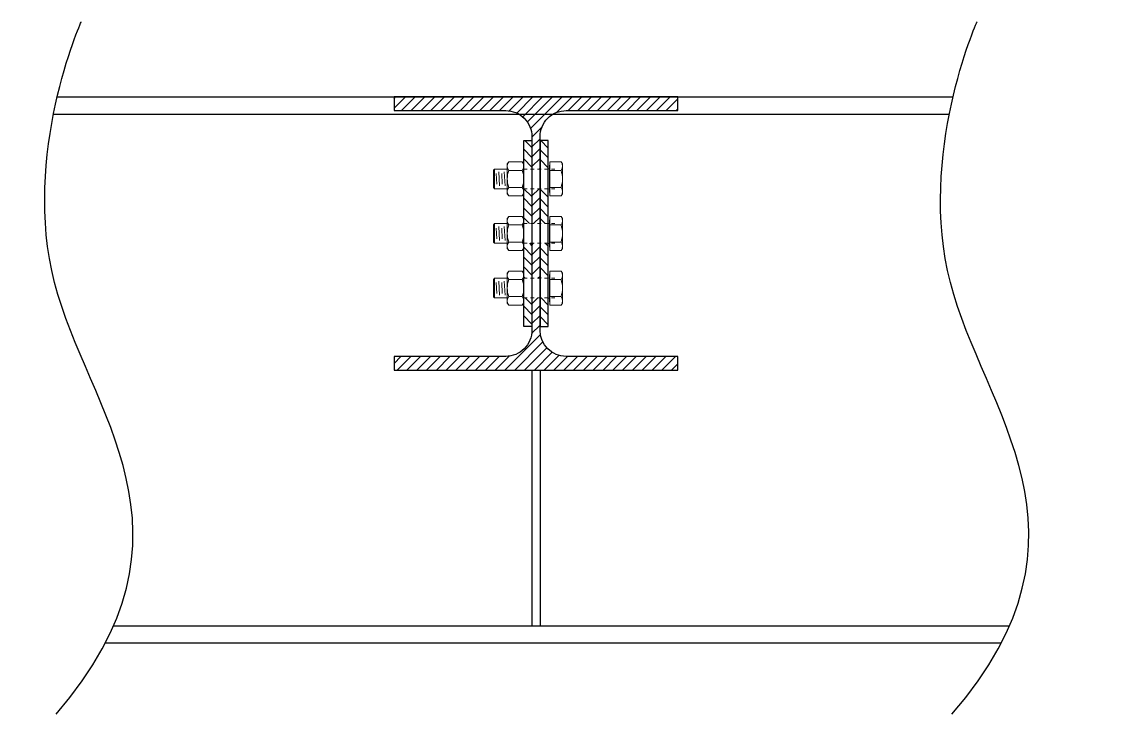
# Model space of a CAD drawing. Header units: millimetres. Extents: x -6949 to 305728, y -55091 to 76684.
# Drawn here: x 55445 to 56441, y -46525 to -45891 of the extents above; entities that cross this region are included whole.
import ezdxf

# ---------------------------------------------------------------- set-up
doc = ezdxf.new("R2010")
doc.units = ezdxf.units.MM
doc.linetypes.add('Tratto', pattern=[6.35, 3.175, -3.175])
doc.layers.add('bulloni', color=5, linetype='Continuous', lineweight=18)
doc.layers.add('SEZIONI acciaio - Steel sections', color=220, linetype='Continuous', lineweight=25)
pattern_1 = [(135, (43152.80530462034, 874.7247263981153), (-4.490128060534577, -4.490128060534577), [])]

# ---------------------------------------------------------------- blocks, each defined once
blk = doc.blocks.new('*U227')
h = blk.add_hatch()
h.set_pattern_fill('ANSI31', color=256, scale=2)
h.set_pattern_definition([(45, (-12757.27442867694, 46959.86855975778), (-4.490128060534577, 4.490128060534577), [])])
h.paths.add_polyline_path([(27.75000000023283, 112.5000000004657), (130, 112.5000000004657), (130, 125), (-130, 125), (-130, 112.5000000004657), (-27.75000000023283, 112.5000000004657, -0.414213562373095), (-3.75, 88.50000000023283), (-3.75, 58.99999999610736), (3.75, 58.99999999610736), (3.75, 88.50000000023283, -0.414213562373095)])
h.paths.add_polyline_path([(-3.75, 8.999937527129077), (3.75, 8.999937527129077), (3.75, 40.99999999610736), (-3.75, 40.99999999610736)])
h.paths.add_polyline_path([(3.75, -9.000062472870923), (-3.75, -9.000062472870923), (-3.75, -41.00012494184921), (3.75, -41.00012494184921)])
h.paths.add_polyline_path([(3.75, -59.00012494184921), (-3.75, -59.00012494184921), (-3.75, -88.49999999976717, -0.414213562373095), (-27.75000000023283, -112.5), (-130, -112.5), (-130, -125), (130, -125), (130, -112.5), (27.75000000023283, -112.5, -0.4142135623730952), (3.75, -88.49999999976717)])
at = {"layer": 'SEZIONI acciaio - Steel sections'}
blk.add_lwpolyline([(130, 125), (-130, 125), (-130, 112.5000000004657), (-27.75, 112.5000000004657, -0.4142135623730943), (-3.75, 88.5), (-3.75, -88.49999999953434, -0.414213562373095), (-27.75, -112.5), (-130, -112.5), (-130, -125), (130, -125), (130, -112.5), (27.75, -112.5, -0.414213562373095), (3.75, -88.49999999953434), (3.75, 88.5, -0.414213562373095), (27.75, 112.5000000004657), (130, 112.5000000004657)], format="xyb", close=True, dxfattribs=at)
blk = doc.blocks.new('*U228')
at = {"color": 0, "linetype": 'ByBlock', "lineweight": -2, "transparency": 16777216}
blk.add_blockref('*U227', (0, 0), dxfattribs=at)

msp = doc.modelspace()

# ---------------------------------------------------------------- hatches: boundary and pattern name
h = msp.add_hatch()
h.set_pattern_fill('ANSI31', color=256, scale=2, angle=90)
h.set_pattern_definition([(135, (43165.30530462034, 874.7247263981153), (-4.490128060534577, -4.490128060534577), [])])
h.paths.add_polyline_path([(55912.57973329729, -46000.14383336385), (55905.07973329729, -46000.14383336385), (55905.07973329729, -46026.14383336356), (55912.57973329729, -46026.14383336356)])
h.paths.add_polyline_path([(55912.57973329729, -46044.14383336356), (55905.07973329729, -46044.14383336356), (55905.07973329729, -46048.84383336356), (55905.07973329729, -46076.14389583253), (55912.57973329729, -46076.14389583253)])
h.paths.add_polyline_path([(55912.57973329729, -46094.14389583253), (55905.07973329729, -46094.14389583253), (55905.07973329729, -46098.84389583253), (55905.07973329729, -46126.14395830152), (55912.57973329729, -46126.14395830152)])
h.paths.add_polyline_path([(55912.57973329729, -46144.14395830152), (55905.07973329729, -46144.14395830152), (55905.07973329729, -46148.84395830151), (55905.07973329729, -46170.14383336387), (55912.57973329729, -46170.14383336387)])
h = msp.add_hatch()
h.set_pattern_fill('ANSI31', color=256, scale=2, angle=90)
h.set_pattern_definition(pattern_1)
h.paths.add_polyline_path([(55927.57973329729, -46000.14383336385), (55920.07973329729, -46000.14383336385), (55920.07973329729, -46026.14383336356), (55927.57973329729, -46026.14383336356)])
h.paths.add_polyline_path([(55927.57973329729, -46044.14383336356), (55920.07973329729, -46044.14383336356), (55920.07973329729, -46076.14389583253), (55927.57973329729, -46076.14389583253)])
h = msp.add_hatch()
h.set_pattern_fill('ANSI31', color=256, scale=2, angle=90)
h.set_pattern_definition(pattern_1)
h.paths.add_polyline_path([(55927.57973329729, -46094.14389583253), (55920.07973329729, -46094.14389583253), (55920.07973329729, -46126.14395830152), (55927.57973329729, -46126.14395830152)])
h.paths.add_polyline_path([(55927.57973329729, -46144.14395830152), (55920.07973329729, -46144.14395830152), (55920.07973329729, -46170.14383336387), (55927.57973329729, -46170.14383336387)])

# ---------------------------------------------------------------- linework, layer by layer
for points in [[(55477.83196792379, -45960.14383335966), (56298.38409666263, -45960.14383335966)], [(56294.92774422504, -45976.14383336013), (55474.3756154862, -45976.14383336013)], [(55912.57973329729, -46210.14383335966), (55912.57973329729, -46444.1438333601)], [(55920.07973329729, -46210.14383335961), (55920.07973329729, -46444.14383336005)], [(55529.49564718124, -46444.1438333601), (56350.04777592008, -46444.1438333601)], [(56342.41319633129, -46460.14383336057), (55521.86106759245, -46460.14383336057)]]:
    msp.add_lwpolyline(points)
for points in [[(55905.07973329729, -46000.14383336385), (55912.57973329729, -46000.14383336385), (55912.57973329729, -46170.14383336387), (55905.07973329729, -46170.14383336387)], [(55927.57973329729, -46000.14383336385), (55920.07973329729, -46000.14383336385), (55920.07973329729, -46170.14383336387), (55927.57973329729, -46170.14383336387)]]:
    msp.add_lwpolyline(points, close=True)
for points in [[(55476.82558474335, -46525.1393639729), (55619.99140295543, -46359.18982442741), (55390.81791324225, -46134.84660349393), (55499.80312785844, -45891.3538543978), (55499.80312785844, -45891.3538543978)], [(56297.37771348219, -46525.1393639729), (56440.54353169427, -46359.18982442741), (56211.37004198109, -46134.84660349393), (56320.35525659728, -45891.3538543978), (56320.35525659728, -45891.3538543978)]]:
    msp.add_open_spline(points, degree=3)
at = {"layer": 'bulloni'}
for p, q in [((55890.07973329729, -46021.44383336356), (55891.33613329729, -46019.55537609544)), ((55903.82333329729, -46019.55537609544), (55891.33613329729, -46019.55537609544)), ((55905.07973329729, -46021.44383336356), (55903.82333329729, -46019.55537609544)), ((55929.07973329729, -46050.73229063167), (55929.07973329729, -46019.55537609544)), ((55939.32333329729, -46019.55537609544), (55929.07973329729, -46019.55537609544)), ((55940.57973329729, -46021.44383336355), (55939.32333329729, -46019.55537609544)), ((55877.45102858912, -46027.14383336356), (55878.45102858912, -46026.14383336356)), ((55877.45102858912, -46043.14383336356), (55877.45102858912, -46027.14383336356)), ((55878.45102858912, -46026.14383336356), (55890.07973329729, -46026.14383336356)), ((55878.45102858912, -46044.14383336356), (55878.45102858912, -46026.14383336356)), ((55882.34487204753, -46028.64383336356), (55883.0719700309, -46041.64383336356)), ((55887.34487204753, -46028.64383336356), (55888.0719700309, -46041.64383336356)), ((55890.07973329729, -46048.84383336356), (55890.07973329729, -46021.44383336356)), ((55891.33613329729, -46027.34960472949), (55903.82333329729, -46027.34960472949)), ((55905.07973329729, -46048.84383336356), (55905.07973329729, -46021.44383336356)), ((55928.57973329729, -46047.64383336356), (55928.57973329729, -46022.64383336356)), ((55929.07973329729, -46022.64383336356), (55928.57973329729, -46022.64383336356)), ((55929.07973329729, -46027.34960472949), (55939.32333329729, -46027.34960472949)), ((55940.57973329729, -46048.84383336356), (55940.57973329729, -46021.44383336355)), ((55879.92876796868, -46030.14383336356), (55880.48807410973, -46040.14383336356)), ((55884.92876796868, -46030.14383336356), (55885.48807410973, -46040.14383336356)), ((55878.45102858912, -46044.14383336356), (55877.45102858912, -46043.14383336356)), ((55878.45102858912, -46044.14383336356), (55890.07973329729, -46044.14383336356)), ((55890.07973329729, -46048.84383336356), (55891.33613329729, -46050.73229063167)), ((55903.82333329729, -46042.93806199761), (55891.33613329729, -46042.93806199761)), ((55905.07973329729, -46048.84383336356), (55903.82333329729, -46050.73229063167)), ((55929.07973329729, -46047.64383336356), (55928.57973329729, -46047.64383336356)), ((55939.32333329729, -46042.93806199761), (55929.07973329729, -46042.93806199761)), ((55940.57973329729, -46048.84383336356), (55939.32333329729, -46050.73229063167)), ((55903.82333329729, -46050.73229063167), (55891.33613329729, -46050.73229063167)), ((55939.32333329729, -46050.73229063167), (55929.07973329729, -46050.73229063167)), ((55877.45102858912, -46077.14389583253), (55878.45102858912, -46076.14389583253)), ((55877.45102858912, -46093.14389583253), (55877.45102858912, -46077.14389583253)), ((55878.45102858912, -46076.14389583253), (55890.07973329729, -46076.14389583253)), ((55878.45102858912, -46094.14389583253), (55878.45102858912, -46076.14389583253)), ((55882.34487204753, -46078.64389583253), (55883.0719700309, -46091.64389583253)), ((55887.34487204753, -46078.64389583253), (55888.0719700309, -46091.64389583253)), ((55890.07973329729, -46071.44389583253), (55891.33613329729, -46069.55543856441)), ((55890.07973329729, -46098.84389583253), (55890.07973329729, -46071.44389583253)), ((55903.82333329729, -46069.55543856441), (55891.33613329729, -46069.55543856441)), ((55891.33613329729, -46077.34966719848), (55903.82333329729, -46077.34966719848)), ((55905.07973329729, -46071.44389583253), (55903.82333329729, -46069.55543856441)), ((55905.07973329729, -46098.84389583253), (55905.07973329729, -46071.44389583253)), ((55928.57973329729, -46097.64389583253), (55928.57973329729, -46072.64389583253)), ((55929.07973329729, -46072.64389583253), (55928.57973329729, -46072.64389583253)), ((55929.07973329729, -46100.73235310066), (55929.07973329729, -46069.55543856441)), ((55939.32333329729, -46069.55543856441), (55929.07973329729, -46069.55543856441)), ((55929.07973329729, -46077.34966719848), (55939.32333329729, -46077.34966719848)), ((55940.57973329729, -46071.44389583253), (55939.32333329729, -46069.55543856441)), ((55940.57973329729, -46098.84389583253), (55940.57973329729, -46071.44389583253)), ((55879.92876796868, -46080.14389583253), (55880.48807410973, -46090.14389583253)), ((55884.92876796868, -46080.14389583253), (55885.48807410973, -46090.14389583253)), ((55878.45102858912, -46094.14389583253), (55877.45102858912, -46093.14389583253)), ((55878.45102858912, -46094.14389583253), (55890.07973329729, -46094.14389583253)), ((55890.07973329729, -46098.84389583253), (55891.33613329729, -46100.73235310066)), ((55903.82333329729, -46092.93812446659), (55891.33613329729, -46092.93812446659)), ((55905.07973329729, -46098.84389583253), (55903.82333329729, -46100.73235310066)), ((55929.07973329729, -46097.64389583253), (55928.57973329729, -46097.64389583253)), ((55939.32333329729, -46092.93812446659), (55929.07973329729, -46092.93812446659)), ((55940.57973329729, -46098.84389583253), (55939.32333329729, -46100.73235310066)), ((55903.82333329729, -46100.73235310066), (55891.33613329729, -46100.73235310066)), ((55939.32333329729, -46100.73235310066), (55929.07973329729, -46100.73235310066)), ((55877.45102858912, -46127.14395830152), (55878.45102858912, -46126.14395830152)), ((55877.45102858912, -46143.14395830152), (55877.45102858912, -46127.14395830152)), ((55878.45102858912, -46126.14395830152), (55890.07973329729, -46126.14395830152)), ((55878.45102858912, -46144.14395830152), (55878.45102858912, -46126.14395830152)), ((55882.34487204753, -46128.64395830152), (55883.0719700309, -46141.64395830152)), ((55887.34487204753, -46128.64395830152), (55888.0719700309, -46141.64395830152)), ((55890.07973329729, -46121.44395830152), (55891.33613329729, -46119.55550103339)), ((55890.07973329729, -46148.84395830151), (55890.07973329729, -46121.44395830152)), ((55903.82333329729, -46119.55550103339), (55891.33613329729, -46119.55550103339)), ((55891.33613329729, -46127.34972966745), (55903.82333329729, -46127.34972966745)), ((55905.07973329729, -46121.44395830152), (55903.82333329729, -46119.55550103339)), ((55905.07973329729, -46148.84395830151), (55905.07973329729, -46121.44395830152)), ((55928.57973329729, -46147.64395830152), (55928.57973329729, -46122.64395830152)), ((55929.07973329729, -46122.64395830152), (55928.57973329729, -46122.64395830152)), ((55929.07973329729, -46150.73241556963), (55929.07973329729, -46119.55550103339)), ((55939.32333329729, -46119.55550103339), (55929.07973329729, -46119.55550103339)), ((55929.07973329729, -46127.34972966745), (55939.32333329729, -46127.34972966745)), ((55940.57973329729, -46121.4439583015), (55939.32333329729, -46119.55550103339)), ((55940.57973329729, -46148.84395830151), (55940.57973329729, -46121.4439583015)), ((55879.92876796868, -46130.14395830152), (55880.48807410973, -46140.14395830152)), ((55884.92876796868, -46130.14395830152), (55885.48807410973, -46140.14395830152)), ((55878.45102858912, -46144.14395830152), (55877.45102858912, -46143.14395830152)), ((55878.45102858912, -46144.14395830152), (55890.07973329729, -46144.14395830152)), ((55890.07973329729, -46148.84395830151), (55891.33613329729, -46150.73241556963)), ((55903.82333329729, -46142.93818693557), (55891.33613329729, -46142.93818693557)), ((55905.07973329729, -46148.84395830151), (55903.82333329729, -46150.73241556963)), ((55929.07973329729, -46147.64395830152), (55928.57973329729, -46147.64395830152)), ((55939.32333329729, -46142.93818693557), (55929.07973329729, -46142.93818693557)), ((55940.57973329729, -46148.84395830151), (55939.32333329729, -46150.73241556963)), ((55903.82333329729, -46150.73241556963), (55891.33613329729, -46150.73241556963)), ((55939.32333329729, -46150.73241556963), (55929.07973329729, -46150.73241556963))]:
    msp.add_line(p, q, dxfattribs=at)
at = {"layer": 'bulloni', "linetype": 'Tratto'}
for points in [[(55905.07973329729, -46026.14383336357), (55933.82973329729, -46026.14383336356)], [(55905.07973329729, -46044.14383336356), (55933.82973329729, -46044.14383336356)], [(55905.07973329729, -46076.14389583253), (55933.82973329729, -46076.14389583253)], [(55905.07973329729, -46094.14389583252), (55933.82973329729, -46094.14389583253)], [(55905.07973329729, -46126.14395830152), (55933.82973329729, -46126.14395830152)], [(55905.07973329729, -46144.14395830152), (55933.82973329729, -46144.14395830152)]]:
    msp.add_lwpolyline(points, dxfattribs=at)
at = {"layer": 'bulloni'}
for centre, radius, start, end in [((55896.75198773855, -46023.45249041247), 6.672254441261839, 144.262147083706, 215.737852916294), ((55898.40747885602, -46023.45249041247), 6.672254441261839, 324.2621470837059, 35.73785291629402), ((55933.90747885602, -46023.45249041247), 6.672254441261839, 324.2621470837059, 35.73785291629402), ((55914.88415106233, -46035.14383336356), 24.80441776504056, 161.6858187882956, 198.3141812117044), ((55880.27531553224, -46035.14383336356), 24.80441776504056, 341.6858187882956, 18.31418121170438), ((55927.57973329729, -46025.14383336356), 1, 270, 0), ((55915.77531553224, -46035.14383336356), 24.80441776504056, 341.6858187882956, 18.31418121170438), ((55896.75198773855, -46046.83517631465), 6.672254441261562, 144.262147083706, 215.737852916294), ((55898.40747885602, -46046.83517631465), 6.672254441261562, 324.2621470837059, 35.73785291629402), ((55927.57973329729, -46045.14383336356), 1, 0, 90), ((55933.90747885602, -46046.83517631465), 6.672254441261562, 324.2621470837059, 35.73785291629402), ((55896.75198773855, -46073.45255288144), 6.672254441261839, 144.262147083706, 215.737852916294), ((55914.88415106233, -46085.14389583253), 24.80441776504056, 161.6858187882956, 198.3141812117044), ((55898.40747885602, -46073.45255288144), 6.672254441261839, 324.2621470837059, 35.73785291629402), ((55880.27531553224, -46085.14389583253), 24.80441776504056, 341.6858187882956, 18.31418121170438), ((55927.57973329729, -46075.14389583253), 1, 270, 0), ((55933.90747885602, -46073.45255288144), 6.672254441261839, 324.2621470837059, 35.73785291629402), ((55915.77531553224, -46085.14389583253), 24.80441776504056, 341.6858187882956, 18.31418121170438), ((55896.75198773855, -46096.83523878362), 6.672254441261562, 144.262147083706, 215.737852916294), ((55898.40747885602, -46096.83523878362), 6.672254441261562, 324.2621470837059, 35.73785291629402), ((55927.57973329729, -46095.14389583253), 1, 0, 90), ((55933.90747885602, -46096.83523878362), 6.672254441261562, 324.2621470837059, 35.73785291629402), ((55896.75198773855, -46123.45261535043), 6.672254441261839, 144.262147083706, 215.737852916294), ((55914.88415106233, -46135.14395830152), 24.80441776504056, 161.6858187882956, 198.3141812117044), ((55898.40747885602, -46123.45261535043), 6.672254441261839, 324.2621470837059, 35.73785291629402), ((55880.27531553224, -46135.14395830152), 24.80441776504056, 341.6858187882956, 18.31418121170438), ((55927.57973329729, -46125.14395830152), 1, 270, 0), ((55933.90747885602, -46123.45261535043), 6.672254441261839, 324.2621470837059, 35.73785291629402), ((55915.77531553224, -46135.14395830152), 24.80441776504056, 341.6858187882956, 18.31418121170438), ((55896.75198773855, -46146.83530125261), 6.672254441261562, 144.262147083706, 215.737852916294), ((55898.40747885602, -46146.83530125261), 6.672254441261562, 324.2621470837059, 35.73785291629402), ((55927.57973329729, -46145.14395830152), 1, 0, 90), ((55933.90747885602, -46146.83530125261), 6.672254441261562, 324.2621470837059, 35.73785291629402)]:
    msp.add_arc(centre, radius, start, end, dxfattribs=at)

# ---------------------------------------------------------------- block references
msp.add_blockref('*U228', (55916.32973329729, -46085.14383335966))

doc.saveas('drawing.dxf')
